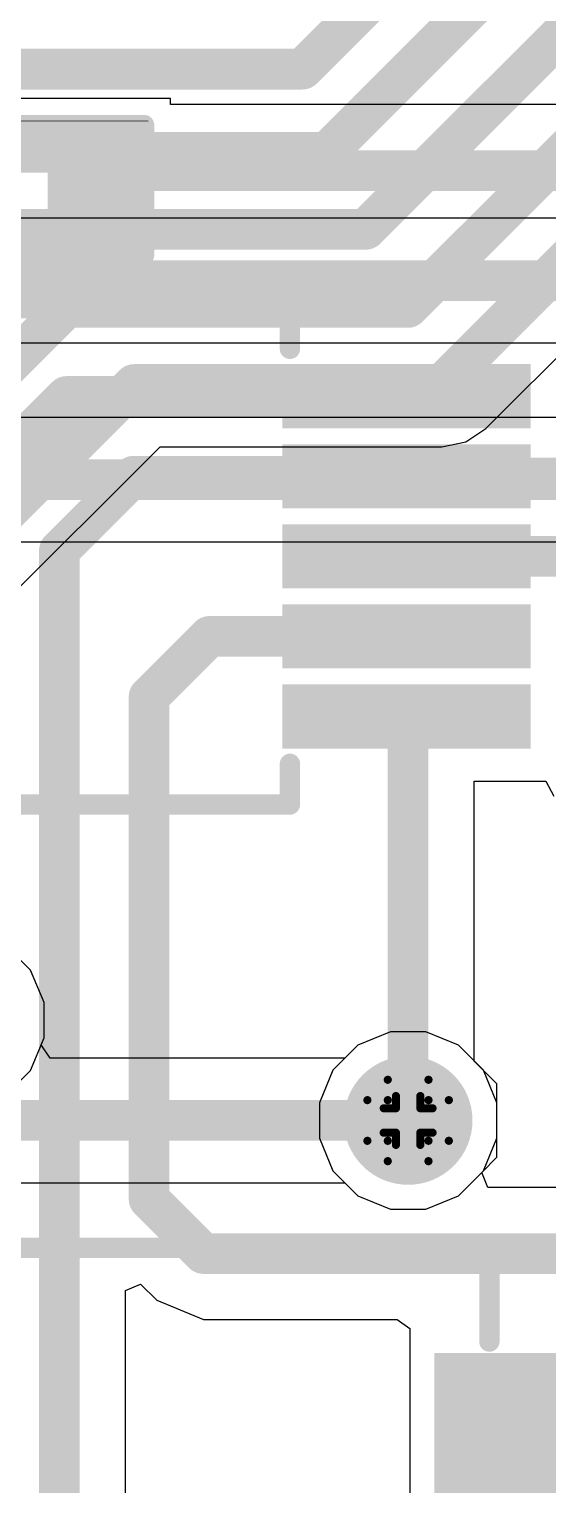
# Model space of a CAD drawing. Header units: inches. Extents: x -4 to 5258, y -4 to 5281.
# Drawn here: x 38.69 to 41.93, y 23.41 to 32.5 of the extents above; entities that cross this region are included whole.
import ezdxf

# ---------------------------------------------------------------- set-up
doc = ezdxf.new("R2010")
doc.units = ezdxf.units.IN
for name, color, linetype in [('Bottom Layer', 5, 'Continuous'), ('Bottom Solder', 6, 'Continuous'), ('Drill Drawing', 1, 'Continuous'), ('Layer 1', 16, 'Continuous'), ('Layer 2', 76, 'Continuous'), ('Top Layer', 1, 'Continuous'), ('Top Overlay', 2, 'Continuous'), ('Top Paste', 8, 'Continuous'), ('Top Solder', 216, 'Continuous'), ('Via Holes', 16, 'Continuous')]:
    doc.layers.add(name, color=color, linetype=linetype)

# ---------------------------------------------------------------- blocks, each defined once
blk = doc.blocks.new('VSSOP_10_3')
at = {"layer": 'Top Layer'}
for points in [[(-2.925, 1.15), (-1.475, 1.15), (-1.475, 0.85), (-2.925, 0.85)], [(1.475, 1.15), (2.925, 1.15), (2.925, 0.85), (1.475, 0.85)], [(-2.925, 0.65), (-1.475, 0.65), (-1.475, 0.35), (-2.925, 0.35)], [(1.475, 0.65), (2.925, 0.65), (2.925, 0.35), (1.475, 0.35)], [(-2.925, 0.15), (-1.475, 0.15), (-1.475, -0.15), (-2.925, -0.15)], [(1.475, 0.15), (2.925, 0.15), (2.925, -0.15), (1.475, -0.15)], [(-2.925, -0.35), (-1.475, -0.35), (-1.475, -0.65), (-2.925, -0.65)], [(1.475, -0.35), (2.925, -0.35), (2.925, -0.65), (1.475, -0.65)], [(-2.925, -0.85), (-1.475, -0.85), (-1.475, -1.15), (-2.925, -1.15)], [(1.475, -0.85), (2.925, -0.85), (2.925, -1.15), (1.475, -1.15)]]:
    blk.add_hatch(color=1, dxfattribs=at).paths.add_polyline_path(points)
at = {"layer": 'Top Paste'}
for points in [[(-2.925, 1.15), (-1.475, 1.15), (-1.475, 0.85), (-2.925, 0.85)], [(1.475, 1.15), (2.925, 1.15), (2.925, 0.85), (1.475, 0.85)], [(-2.925, 0.65), (-1.475, 0.65), (-1.475, 0.35), (-2.925, 0.35)], [(1.475, 0.65), (2.925, 0.65), (2.925, 0.35), (1.475, 0.35)], [(-2.925, 0.15), (-1.475, 0.15), (-1.475, -0.15), (-2.925, -0.15)], [(1.475, 0.15), (2.925, 0.15), (2.925, -0.15), (1.475, -0.15)], [(-2.925, -0.35), (-1.475, -0.35), (-1.475, -0.65), (-2.925, -0.65)], [(1.475, -0.35), (2.925, -0.35), (2.925, -0.65), (1.475, -0.65)], [(-2.925, -0.85), (-1.475, -0.85), (-1.475, -1.15), (-2.925, -1.15)], [(1.475, -0.85), (2.925, -0.85), (2.925, -1.15), (1.475, -1.15)]]:
    blk.add_hatch(color=8, dxfattribs=at).paths.add_polyline_path(points)
at = {"layer": 'Top Solder'}
for points in [[(-2.975, 1.2), (-1.425, 1.2), (-1.425, 0.8), (-2.975, 0.8)], [(1.425, 1.2), (2.975, 1.2), (2.975, 0.8), (1.425, 0.8)], [(-2.975, 0.7), (-1.425, 0.7), (-1.425, 0.3), (-2.975, 0.3)], [(1.425, 0.7), (2.975, 0.7), (2.975, 0.3), (1.425, 0.3)], [(-2.975, 0.2), (-1.425, 0.2), (-1.425, -0.2), (-2.975, -0.2)], [(1.425, 0.2), (2.975, 0.2), (2.975, -0.2), (1.425, -0.2)], [(-2.975, -0.3), (-1.425, -0.3), (-1.425, -0.7), (-2.975, -0.7)], [(1.425, -0.3), (2.975, -0.3), (2.975, -0.7), (1.425, -0.7)], [(-2.975, -0.8), (-1.425, -0.8), (-1.425, -1.2), (-2.975, -1.2)], [(1.425, -0.8), (2.975, -0.8), (2.975, -1.2), (1.425, -1.2)]]:
    blk.add_hatch(color=216, dxfattribs=at).paths.add_polyline_path(points)
at = {"layer": 'Top Overlay'}
for points in [[(-1.4732, 1.5494, 0.127, 0.127, 0), (-1.4732, 1.2954, 0.127, 0.127, 0)], [(-1.4732, 1.5494, 0.127, 0.127, 0), (1.4732, 1.5494, 0.127, 0.127, 0)], [(1.4732, 1.2954, 0.127, 0.127, 0), (1.4732, 1.5494, 0.127, 0.127, 0)], [(-3.175, 0.889, 0.127, 0.127, 0), (-3.175, 1.143, 0.127, 0.127, 0)], [(-3.175, 1.143, 0.127, 0.127, 0), (-3.048, 1.016, 0.127, 0.127, 0)], [(-3.175, 0.889, 0.127, 0.127, 0), (-3.048, 1.016, 0.127, 0.127, 0)], [(-1.4732, -1.5494, 0.127, 0.127, 0), (-1.4732, -1.2954, 0.127, 0.127, 0)], [(1.4732, -1.2954, 0.127, 0.127, 0), (1.4732, -1.5494, 0.127, 0.127, 0)], [(-1.4732, -1.5494, 0.127, 0.127, 0), (1.4732, -1.5494, 0.127, 0.127, 0)]]:
    blk.add_lwpolyline(points, format="xyseb", dxfattribs=at)
for points in [[(-1.505, 1.5494, 0.0635, 0.0635, 1), (-1.4414, 1.5494, 0.0635, 0.0635, 1)], [(-1.505, 1.5494, 0.0635, 0.0635, 1), (-1.4414, 1.5494, 0.0635, 0.0635, 1)], [(1.4414, 1.5494, 0.0635, 0.0635, 1), (1.505, 1.5494, 0.0635, 0.0635, 1)], [(1.4414, 1.5494, 0.0635, 0.0635, 1), (1.505, 1.5494, 0.0635, 0.0635, 1)], [(-1.5049, 1.2954, 0.0635, 0.0635, 1), (-1.4414, 1.2954, 0.0635, 0.0635, 1)], [(1.4414, 1.2954, 0.0635, 0.0635, 1), (1.5049, 1.2954, 0.0635, 0.0635, 1)], [(-3.2067, 1.143, 0.0635, 0.0635, 1), (-3.1433, 1.143, 0.0635, 0.0635, 1)], [(-3.2067, 1.143, 0.0635, 0.0635, 1), (-3.1433, 1.143, 0.0635, 0.0635, 1)], [(-3.0798, 1.016, 0.0635, 0.0635, 1), (-3.0162, 1.016, 0.0635, 0.0635, 1)], [(-3.0798, 1.016, 0.0635, 0.0635, 1), (-3.0162, 1.016, 0.0635, 0.0635, 1)], [(-3.2067, 0.889, 0.0635, 0.0635, 1), (-3.1433, 0.889, 0.0635, 0.0635, 1)], [(-3.2067, 0.889, 0.0635, 0.0635, 1), (-3.1433, 0.889, 0.0635, 0.0635, 1)], [(-1.5049, -1.2954, 0.0635, 0.0635, 1), (-1.4414, -1.2954, 0.0635, 0.0635, 1)], [(1.4414, -1.2954, 0.0635, 0.0635, 1), (1.5049, -1.2954, 0.0635, 0.0635, 1)], [(-1.505, -1.5494, 0.0635, 0.0635, 1), (-1.4414, -1.5494, 0.0635, 0.0635, 1)], [(-1.505, -1.5494, 0.0635, 0.0635, 1), (-1.4414, -1.5494, 0.0635, 0.0635, 1)], [(1.4414, -1.5494, 0.0635, 0.0635, 1), (1.505, -1.5494, 0.0635, 0.0635, 1)], [(1.4414, -1.5494, 0.0635, 0.0635, 1), (1.505, -1.5494, 0.0635, 0.0635, 1)]]:
    blk.add_lwpolyline(points, format="xyseb", close=True, dxfattribs=at)
blk = doc.blocks.new('SSOP_28_208____28')
at = {"layer": 'Top Layer'}
for points in [[(2.475, 4.45), (4.325, 4.45), (4.325, 4), (2.475, 4)], [(2.475, 3.8), (4.325, 3.8), (4.325, 3.35), (2.475, 3.35)]]:
    blk.add_hatch(color=1, dxfattribs=at).paths.add_polyline_path(points)
at = {"layer": 'Top Paste'}
for points in [[(2.475, 4.45), (4.325, 4.45), (4.325, 4), (2.475, 4)], [(2.475, 3.8), (4.325, 3.8), (4.325, 3.35), (2.475, 3.35)]]:
    blk.add_hatch(color=8, dxfattribs=at).paths.add_polyline_path(points)
at = {"layer": 'Top Solder'}
for points in [[(2.3734, 4.5516), (4.4266, 4.5516), (4.4266, 3.8984), (2.3734, 3.8984)], [(2.3734, 3.9016), (4.4266, 3.9016), (4.4266, 3.2484), (2.3734, 3.2484)]]:
    blk.add_hatch(color=216, dxfattribs=at).paths.add_polyline_path(points)
at = {"layer": 'Top Overlay'}
for points in [[(-2.7178, 5.207, 0.127, 0.127, 0), (2.7178, 5.207, 0.127, 0.127, 0)], [(2.7178, 4.6228, 0.127, 0.127, 0), (2.7178, 5.207, 0.127, 0.127, 0)]]:
    blk.add_lwpolyline(points, format="xyseb", dxfattribs=at)
for points in [[(2.686, 5.207, 0.0635, 0.0635, 1), (2.7496, 5.207, 0.0635, 0.0635, 1)], [(2.686, 5.207, 0.0635, 0.0635, 1), (2.7496, 5.207, 0.0635, 0.0635, 1)], [(2.686, 4.6228, 0.0635, 0.0635, 1), (2.7496, 4.6228, 0.0635, 0.0635, 1)]]:
    blk.add_lwpolyline(points, format="xyseb", close=True, dxfattribs=at)
blk = doc.blocks.new('R___0402_39')
at = {"layer": 'Top Layer'}
for points in [[(-0.6985, -0.3175), (-0.6985, 0.3175), (-0.2413, 0.3175), (-0.2413, -0.3175)], [(0.2413, -0.3175), (0.2413, 0.3175), (0.6985, 0.3175), (0.6985, -0.3175)]]:
    blk.add_hatch(color=1, dxfattribs=at).paths.add_polyline_path(points)
at = {"layer": 'Top Paste'}
for points in [[(-0.6985, -0.3175), (-0.6985, 0.3175), (-0.2413, 0.3175), (-0.2413, -0.3175)], [(0.2413, -0.3175), (0.2413, 0.3175), (0.6985, 0.3175), (0.6985, -0.3175)]]:
    blk.add_hatch(color=8, dxfattribs=at).paths.add_polyline_path(points)
at = {"layer": 'Top Solder'}
for points in [[(-0.7535, -0.3725), (-0.7535, 0.3725), (-0.1863, 0.3725), (-0.1863, -0.3725)], [(0.1863, -0.3725), (0.1863, 0.3725), (0.7535, 0.3725), (0.7535, -0.3725)]]:
    blk.add_hatch(color=216, dxfattribs=at).paths.add_polyline_path(points)
at = {"layer": 'Top Overlay'}
for points in [[(-0.7874, 0.4064, 0.127, 0.127, 0), (-0.7874, -0.4064, 0.127, 0.127, 0)], [(0.7874, 0.4064, 0.127, 0.127, 0), (-0.7874, 0.4064, 0.127, 0.127, 0)], [(0.7874, 0.4064, 0.127, 0.127, 0), (0.7874, -0.4064, 0.127, 0.127, 0)], [(0.7874, -0.4064, 0.127, 0.127, 0), (-0.7874, -0.4064, 0.127, 0.127, 0)], [(0.8128, -0.4318, 0.00323, 0.00323, 0), (-0.8128, -0.4318, 0.00323, 0.00323, 0)]]:
    blk.add_lwpolyline(points, format="xyseb", dxfattribs=at)
for points in [[(-0.8191, 0.4064, 0.0635, 0.0635, 1), (-0.7556, 0.4064, 0.0635, 0.0635, 1)], [(-0.8191, 0.4064, 0.0635, 0.0635, 1), (-0.7556, 0.4064, 0.0635, 0.0635, 1)], [(0.7556, 0.4064, 0.0635, 0.0635, 1), (0.8191, 0.4064, 0.0635, 0.0635, 1)], [(0.7556, 0.4064, 0.0635, 0.0635, 1), (0.8191, 0.4064, 0.0635, 0.0635, 1)], [(-0.8191, -0.4064, 0.0635, 0.0635, 1), (-0.7556, -0.4064, 0.0635, 0.0635, 1)], [(-0.8191, -0.4064, 0.0635, 0.0635, 1), (-0.7556, -0.4064, 0.0635, 0.0635, 1)], [(0.7556, -0.4064, 0.0635, 0.0635, 1), (0.8191, -0.4064, 0.0635, 0.0635, 1)], [(0.7556, -0.4064, 0.0635, 0.0635, 1), (0.8191, -0.4064, 0.0635, 0.0635, 1)], [(-0.8136, -0.4318, 0.00161, 0.00161, 1), (-0.812, -0.4318, 0.00161, 0.00161, 1)], [(0.812, -0.4318, 0.00161, 0.00161, 1), (0.8136, -0.4318, 0.00161, 0.00161, 1)]]:
    blk.add_lwpolyline(points, format="xyseb", close=True, dxfattribs=at)

msp = doc.modelspace()

# ---------------------------------------------------------------- hatches: boundary and pattern name
at = {"layer": 'Bottom Layer'}
h = msp.add_hatch(color=5, dxfattribs=at)
edge = h.paths.add_edge_path()
edge.add_arc((41.0557, 25.6897), 0.3, 0, 360)
at = {"layer": 'Bottom Solder'}
h = msp.add_hatch(color=6, dxfattribs=at)
edge = h.paths.add_edge_path()
edge.add_arc((41.0557, 25.6897), 0.4016, 0, 360)
at = {"layer": 'Layer 1'}
h = msp.add_hatch(color=16, dxfattribs=at)
edge = h.paths.add_edge_path()
edge.add_arc((41.0557, 25.6897), 0.3, 0, 360)
at = {"layer": 'Layer 2'}
h = msp.add_hatch(color=76, dxfattribs=at)
edge = h.paths.add_edge_path()
edge.add_arc((41.0557, 25.6897), 0.3, 0, 360)
at = {"layer": 'Top Layer'}
h = msp.add_hatch(color=1, dxfattribs=at)
edge = h.paths.add_edge_path()
edge.add_arc((41.0557, 25.6897), 0.3, 0, 360)
at = {"layer": 'Top Solder'}
h = msp.add_hatch(color=216, dxfattribs=at)
edge = h.paths.add_edge_path()
edge.add_arc((41.0557, 25.6897), 0.4016, 0, 360)
at = {"layer": 'Via Holes'}
h = msp.add_hatch(color=7, dxfattribs=at)
edge = h.paths.add_edge_path()
edge.add_arc((41.0557, 25.6897), 0.15, 0, 360)

# ---------------------------------------------------------------- linework, layer by layer
at = {"layer": 'Bottom Layer'}
for p, q in [((42.3923, 31.322), (36.0808, 31.322)), ((35.9199, 30.545), (42.3923, 30.545)), ((42.3923, 30.0787), (34.9075, 30.0787)), ((34.7466, 29.3018), (42.3923, 29.3018)), ((38.6995, 26.6291), (38.5437, 26.785)), ((38.7839, 26.4255), (38.6995, 26.6291)), ((38.7839, 26.2051), (38.7839, 26.4255)), ((38.7663, 26.1626), (38.7839, 26.2051)), ((40.9455, 26.2437), (40.7419, 26.1593)), ((41.1659, 26.2437), (40.9455, 26.2437)), ((41.3695, 26.1593), (41.1659, 26.2437)), ((38.8227, 26.0781), (38.7663, 26.1626)), ((40.7419, 26.1593), (40.6607, 26.0781)), ((41.5254, 26.0035), (41.3695, 26.1593)), ((40.6607, 26.0781), (38.8227, 26.0781)), ((41.6097, 25.7999), (41.5254, 26.0035)), ((41.6097, 25.5795), (41.6097, 25.7999)), ((41.5254, 25.3759), (41.6097, 25.5795)), ((41.3695, 25.22), (41.5254, 25.3759)), ((34.4013, 25.3012), (40.6607, 25.3012)), ((40.6607, 25.3012), (40.7419, 25.22)), ((40.7419, 25.22), (40.9455, 25.1357)), ((41.1659, 25.1357), (41.3695, 25.22)), ((40.9455, 25.1357), (41.1659, 25.1357))]:
    msp.add_line(p, q, dxfattribs=at)
for points in [[(35.9199, 30.9335, 0.254, 0.254, 0), (42.7873, 30.9335, 0.254, 0.254, 0)], [(34.7466, 29.6902, 0.254, 0.254, 0), (42.7873, 29.6902, 0.254, 0.254, 0)], [(31.0591, 25.6897, 0.254, 0.254, 0), (41.0557, 25.6897, 0.254, 0.254, 0)]]:
    msp.add_lwpolyline(points, format="xyseb", dxfattribs=at)
msp.add_lwpolyline([(40.9922, 25.6897, 0.127, 0.127, 1), (41.1192, 25.6897, 0.127, 0.127, 1)], format="xyseb", close=True, dxfattribs=at)
at = {"layer": 'Drill Drawing'}
for points in [[(40.9287, 25.8167, 0.0508, 0.0508, 0), (40.9287, 25.9437, 0.0508, 0.0508, 0)], [(40.9287, 25.9437, 0.0508, 0.0508, 0), (41.1827, 25.9437, 0.0508, 0.0508, 0)], [(41.1827, 25.8167, 0.0508, 0.0508, 0), (41.1827, 25.9437, 0.0508, 0.0508, 0)], [(40.8017, 25.5627, 0.0508, 0.0508, 0), (40.8017, 25.8167, 0.0508, 0.0508, 0)], [(40.8017, 25.8167, 0.0508, 0.0508, 0), (40.9287, 25.8167, 0.0508, 0.0508, 0)], [(40.9795, 25.7659, 0.0508, 0.0508, 0), (40.9795, 25.8421, 0.0508, 0.0508, 0)], [(40.9795, 25.8421, 0.0508, 0.0508, 0), (41.1319, 25.8421, 0.0508, 0.0508, 0)], [(41.1319, 25.7659, 0.0508, 0.0508, 0), (41.1319, 25.8421, 0.0508, 0.0508, 0)], [(41.1827, 25.8167, 0.0508, 0.0508, 0), (41.3097, 25.8167, 0.0508, 0.0508, 0)], [(41.3097, 25.5627, 0.0508, 0.0508, 0), (41.3097, 25.8167, 0.0508, 0.0508, 0)], [(40.9033, 25.6135, 0.0508, 0.0508, 0), (40.9033, 25.7659, 0.0508, 0.0508, 0)], [(40.9033, 25.7659, 0.0508, 0.0508, 0), (40.9795, 25.7659, 0.0508, 0.0508, 0)], [(41.1319, 25.7659, 0.0508, 0.0508, 0), (41.2081, 25.7659, 0.0508, 0.0508, 0)], [(41.2081, 25.6135, 0.0508, 0.0508, 0), (41.2081, 25.7659, 0.0508, 0.0508, 0)], [(40.9033, 25.6135, 0.0508, 0.0508, 0), (40.9795, 25.6135, 0.0508, 0.0508, 0)], [(40.9795, 25.5373, 0.0508, 0.0508, 0), (40.9795, 25.6135, 0.0508, 0.0508, 0)], [(41.1319, 25.6135, 0.0508, 0.0508, 0), (41.2081, 25.6135, 0.0508, 0.0508, 0)], [(41.1319, 25.5373, 0.0508, 0.0508, 0), (41.1319, 25.6135, 0.0508, 0.0508, 0)], [(40.8017, 25.5627, 0.0508, 0.0508, 0), (40.9287, 25.5627, 0.0508, 0.0508, 0)], [(40.9287, 25.4357, 0.0508, 0.0508, 0), (40.9287, 25.5627, 0.0508, 0.0508, 0)], [(40.9795, 25.5373, 0.0508, 0.0508, 0), (41.1319, 25.5373, 0.0508, 0.0508, 0)], [(41.1827, 25.5627, 0.0508, 0.0508, 0), (41.3097, 25.5627, 0.0508, 0.0508, 0)], [(41.1827, 25.4357, 0.0508, 0.0508, 0), (41.1827, 25.5627, 0.0508, 0.0508, 0)], [(40.9287, 25.4357, 0.0508, 0.0508, 0), (41.1827, 25.4357, 0.0508, 0.0508, 0)]]:
    msp.add_lwpolyline(points, format="xyseb", dxfattribs=at)
for points in [[(40.916, 25.9437, 0.0254, 0.0254, 1), (40.9414, 25.9437, 0.0254, 0.0254, 1)], [(40.916, 25.9437, 0.0254, 0.0254, 1), (40.9414, 25.9437, 0.0254, 0.0254, 1)], [(41.17, 25.9437, 0.0254, 0.0254, 1), (41.1954, 25.9437, 0.0254, 0.0254, 1)], [(41.17, 25.9437, 0.0254, 0.0254, 1), (41.1954, 25.9437, 0.0254, 0.0254, 1)], [(40.789, 25.8167, 0.0254, 0.0254, 1), (40.8144, 25.8167, 0.0254, 0.0254, 1)], [(40.789, 25.8167, 0.0254, 0.0254, 1), (40.8144, 25.8167, 0.0254, 0.0254, 1)], [(40.916, 25.8167, 0.0254, 0.0254, 1), (40.9414, 25.8167, 0.0254, 0.0254, 1)], [(40.916, 25.8167, 0.0254, 0.0254, 1), (40.9414, 25.8167, 0.0254, 0.0254, 1)], [(40.9668, 25.8421, 0.0254, 0.0254, 1), (40.9922, 25.8421, 0.0254, 0.0254, 1)], [(40.9668, 25.8421, 0.0254, 0.0254, 1), (40.9922, 25.8421, 0.0254, 0.0254, 1)], [(41.1192, 25.8421, 0.0254, 0.0254, 1), (41.1446, 25.8421, 0.0254, 0.0254, 1)], [(41.1192, 25.8421, 0.0254, 0.0254, 1), (41.1446, 25.8421, 0.0254, 0.0254, 1)], [(41.17, 25.8167, 0.0254, 0.0254, 1), (41.1954, 25.8167, 0.0254, 0.0254, 1)], [(41.17, 25.8167, 0.0254, 0.0254, 1), (41.1954, 25.8167, 0.0254, 0.0254, 1)], [(41.297, 25.8167, 0.0254, 0.0254, 1), (41.3224, 25.8167, 0.0254, 0.0254, 1)], [(41.297, 25.8167, 0.0254, 0.0254, 1), (41.3224, 25.8167, 0.0254, 0.0254, 1)], [(40.8906, 25.7659, 0.0254, 0.0254, 1), (40.916, 25.7659, 0.0254, 0.0254, 1)], [(40.8906, 25.7659, 0.0254, 0.0254, 1), (40.916, 25.7659, 0.0254, 0.0254, 1)], [(40.9668, 25.7659, 0.0254, 0.0254, 1), (40.9922, 25.7659, 0.0254, 0.0254, 1)], [(40.9668, 25.7659, 0.0254, 0.0254, 1), (40.9922, 25.7659, 0.0254, 0.0254, 1)], [(41.1192, 25.7659, 0.0254, 0.0254, 1), (41.1446, 25.7659, 0.0254, 0.0254, 1)], [(41.1192, 25.7659, 0.0254, 0.0254, 1), (41.1446, 25.7659, 0.0254, 0.0254, 1)], [(41.1954, 25.7659, 0.0254, 0.0254, 1), (41.2208, 25.7659, 0.0254, 0.0254, 1)], [(41.1954, 25.7659, 0.0254, 0.0254, 1), (41.2208, 25.7659, 0.0254, 0.0254, 1)], [(40.8906, 25.6135, 0.0254, 0.0254, 1), (40.916, 25.6135, 0.0254, 0.0254, 1)], [(40.8906, 25.6135, 0.0254, 0.0254, 1), (40.916, 25.6135, 0.0254, 0.0254, 1)], [(40.9668, 25.6135, 0.0254, 0.0254, 1), (40.9922, 25.6135, 0.0254, 0.0254, 1)], [(40.9668, 25.6135, 0.0254, 0.0254, 1), (40.9922, 25.6135, 0.0254, 0.0254, 1)], [(41.1192, 25.6135, 0.0254, 0.0254, 1), (41.1446, 25.6135, 0.0254, 0.0254, 1)], [(41.1192, 25.6135, 0.0254, 0.0254, 1), (41.1446, 25.6135, 0.0254, 0.0254, 1)], [(41.1954, 25.6135, 0.0254, 0.0254, 1), (41.2208, 25.6135, 0.0254, 0.0254, 1)], [(41.1954, 25.6135, 0.0254, 0.0254, 1), (41.2208, 25.6135, 0.0254, 0.0254, 1)], [(40.789, 25.5627, 0.0254, 0.0254, 1), (40.8144, 25.5627, 0.0254, 0.0254, 1)], [(40.789, 25.5627, 0.0254, 0.0254, 1), (40.8144, 25.5627, 0.0254, 0.0254, 1)], [(40.916, 25.5627, 0.0254, 0.0254, 1), (40.9414, 25.5627, 0.0254, 0.0254, 1)], [(40.916, 25.5627, 0.0254, 0.0254, 1), (40.9414, 25.5627, 0.0254, 0.0254, 1)], [(40.9668, 25.5373, 0.0254, 0.0254, 1), (40.9922, 25.5373, 0.0254, 0.0254, 1)], [(40.9668, 25.5373, 0.0254, 0.0254, 1), (40.9922, 25.5373, 0.0254, 0.0254, 1)], [(41.1192, 25.5373, 0.0254, 0.0254, 1), (41.1446, 25.5373, 0.0254, 0.0254, 1)], [(41.1192, 25.5373, 0.0254, 0.0254, 1), (41.1446, 25.5373, 0.0254, 0.0254, 1)], [(41.17, 25.5627, 0.0254, 0.0254, 1), (41.1954, 25.5627, 0.0254, 0.0254, 1)], [(41.17, 25.5627, 0.0254, 0.0254, 1), (41.1954, 25.5627, 0.0254, 0.0254, 1)], [(41.297, 25.5627, 0.0254, 0.0254, 1), (41.3224, 25.5627, 0.0254, 0.0254, 1)], [(41.297, 25.5627, 0.0254, 0.0254, 1), (41.3224, 25.5627, 0.0254, 0.0254, 1)], [(40.916, 25.4357, 0.0254, 0.0254, 1), (40.9414, 25.4357, 0.0254, 0.0254, 1)], [(40.916, 25.4357, 0.0254, 0.0254, 1), (40.9414, 25.4357, 0.0254, 0.0254, 1)], [(41.17, 25.4357, 0.0254, 0.0254, 1), (41.1954, 25.4357, 0.0254, 0.0254, 1)], [(41.17, 25.4357, 0.0254, 0.0254, 1), (41.1954, 25.4357, 0.0254, 0.0254, 1)]]:
    msp.add_lwpolyline(points, format="xyseb", close=True, dxfattribs=at)
at = {"layer": 'Layer 1'}
for p, q in [((38.6995, 26.6291), (38.5437, 26.785)), ((38.7839, 26.4255), (38.6995, 26.6291)), ((38.7839, 26.2051), (38.7839, 26.4255)), ((38.6995, 26.0015), (38.7839, 26.2051)), ((40.9455, 26.2437), (40.7419, 26.1593)), ((41.1659, 26.2437), (40.9455, 26.2437)), ((41.3695, 26.1593), (41.1659, 26.2437)), ((40.7419, 26.1593), (40.586, 26.0035)), ((41.5254, 26.0035), (41.3695, 26.1593)), ((38.5437, 25.8456), (38.6995, 26.0015)), ((40.586, 26.0035), (40.5017, 25.7999)), ((41.6097, 25.7999), (41.5254, 26.0035)), ((40.5017, 25.7999), (40.5017, 25.5795)), ((41.6097, 25.5795), (41.6097, 25.7999)), ((40.5017, 25.5795), (40.586, 25.3759)), ((41.5254, 25.3759), (41.6097, 25.5795)), ((40.586, 25.3759), (40.7419, 25.22)), ((41.3695, 25.22), (41.5254, 25.3759)), ((40.7419, 25.22), (40.9455, 25.1357)), ((41.1659, 25.1357), (41.3695, 25.22)), ((40.9455, 25.1357), (41.1659, 25.1357))]:
    msp.add_line(p, q, dxfattribs=at)
at = {"layer": 'Layer 2'}
for p, q in [((41.5411, 30.0097), (42.2042, 30.6729)), ((41.4151, 29.9255), (41.5411, 30.0097)), ((41.2664, 29.8959), (41.4151, 29.9255)), ((37.2865, 27.6751), (39.5073, 29.8959)), ((39.5073, 29.8959), (41.2664, 29.8959)), ((38.6995, 26.6291), (38.5437, 26.785)), ((38.7839, 26.4255), (38.6995, 26.6291)), ((38.7839, 26.2051), (38.7839, 26.4255)), ((38.6995, 26.0015), (38.7839, 26.2051)), ((40.9455, 26.2437), (40.7419, 26.1593)), ((41.1659, 26.2437), (40.9455, 26.2437)), ((41.3695, 26.1593), (41.1659, 26.2437)), ((40.7419, 26.1593), (40.586, 26.0035)), ((41.5254, 26.0035), (41.3695, 26.1593)), ((38.5437, 25.8456), (38.6995, 26.0015)), ((40.586, 26.0035), (40.5017, 25.7999)), ((41.6097, 25.7999), (41.5254, 26.0035)), ((40.5017, 25.7999), (40.5017, 25.5795)), ((41.6097, 25.5795), (41.6097, 25.7999)), ((40.5017, 25.5795), (40.586, 25.3759)), ((41.5254, 25.3759), (41.6097, 25.5795)), ((40.586, 25.3759), (40.7419, 25.22)), ((41.3695, 25.22), (41.5254, 25.3759)), ((40.7419, 25.22), (40.9455, 25.1357)), ((41.1659, 25.1357), (41.3695, 25.22)), ((40.9455, 25.1357), (41.1659, 25.1357))]:
    msp.add_line(p, q, dxfattribs=at)
for points in [[(40.3961, 32.2529, 0.254, 0.254, 0), (48.039, 39.8958, 0.254, 0.254, 0)], [(40.5486, 31.7334, 0.254, 0.254, 0), (48.2195, 39.4044, 0.254, 0.254, 0)], [(40.7911, 31.2531, 0.254, 0.254, 0), (48.4549, 38.9169, 0.254, 0.254, 0)], [(41.0546, 30.7653, 0.254, 0.254, 0), (48.5935, 38.3043, 0.254, 0.254, 0)], [(41.2664, 30.2844, 0.254, 0.254, 0), (48.6722, 37.6902, 0.254, 0.254, 0)], [(38.1241, 32.2529, 0.254, 0.254, 0), (40.3961, 32.2529, 0.254, 0.254, 0)], [(38.3323, 31.7334, 0.254, 0.254, 0), (40.5486, 31.7334, 0.254, 0.254, 0)], [(38.5546, 31.2531, 0.254, 0.254, 0), (40.7911, 31.2531, 0.254, 0.254, 0)], [(36.292, 28.1333, 0.254, 0.254, 0), (38.924, 30.7653, 0.254, 0.254, 0)], [(38.924, 30.7653, 0.254, 0.254, 0), (41.0546, 30.7653, 0.254, 0.254, 0)], [(33.9242, 24.8621, 0.254, 0.254, 0), (39.3464, 30.2844, 0.254, 0.254, 0)], [(39.3464, 30.2844, 0.254, 0.254, 0), (41.2664, 30.2844, 0.254, 0.254, 0)]]:
    msp.add_lwpolyline(points, format="xyseb", dxfattribs=at)
for points in [[(40.3326, 32.2529, 0.127, 0.127, 1), (40.4596, 32.2529, 0.127, 0.127, 1)], [(40.3326, 32.2529, 0.127, 0.127, 1), (40.4596, 32.2529, 0.127, 0.127, 1)], [(40.4851, 31.7334, 0.127, 0.127, 1), (40.6121, 31.7334, 0.127, 0.127, 1)], [(40.4851, 31.7334, 0.127, 0.127, 1), (40.6121, 31.7334, 0.127, 0.127, 1)], [(40.7276, 31.2531, 0.127, 0.127, 1), (40.8546, 31.2531, 0.127, 0.127, 1)], [(40.7276, 31.2531, 0.127, 0.127, 1), (40.8546, 31.2531, 0.127, 0.127, 1)], [(38.8605, 30.7653, 0.127, 0.127, 1), (38.9875, 30.7653, 0.127, 0.127, 1)], [(38.8605, 30.7653, 0.127, 0.127, 1), (38.9875, 30.7653, 0.127, 0.127, 1)], [(40.9911, 30.7653, 0.127, 0.127, 1), (41.1181, 30.7653, 0.127, 0.127, 1)], [(40.9911, 30.7653, 0.127, 0.127, 1), (41.1181, 30.7653, 0.127, 0.127, 1)], [(39.2829, 30.2844, 0.127, 0.127, 1), (39.4099, 30.2844, 0.127, 0.127, 1)], [(39.2829, 30.2844, 0.127, 0.127, 1), (39.4099, 30.2844, 0.127, 0.127, 1)], [(41.2029, 30.2844, 0.127, 0.127, 1), (41.3299, 30.2844, 0.127, 0.127, 1)], [(41.2029, 30.2844, 0.127, 0.127, 1), (41.3299, 30.2844, 0.127, 0.127, 1)]]:
    msp.add_lwpolyline(points, format="xyseb", close=True, dxfattribs=at)
at = {"layer": 'Top Layer'}
for p, q in [((39.5728, 32.0692), (37.6678, 32.0692)), ((39.5728, 32.0317), (39.5728, 32.0692)), ((43.4024, 32.0317), (39.5728, 32.0317)), ((41.4681, 26.0608), (41.4681, 27.8077)), ((41.4681, 27.8077), (41.9147, 27.8077)), ((41.9147, 27.8077), (41.9646, 27.7139)), ((41.6097, 25.9192), (41.4681, 26.0608)), ((41.6097, 25.4602), (41.6097, 25.9192)), ((41.5148, 25.3653), (41.6097, 25.4602)), ((41.5537, 25.2714), (41.5148, 25.3653)), ((44.3997, 25.2714), (41.5537, 25.2714)), ((39.2921, 24.6293), (39.386, 24.6682)), ((39.2921, 16.7377), (39.2921, 24.6293)), ((39.386, 24.6682), (39.4867, 24.5674)), ((39.4867, 24.5674), (39.7783, 24.4467)), ((39.7783, 24.4467), (40.9876, 24.4467)), ((40.9876, 24.4467), (41.066, 24.3907)), ((41.066, 24.3907), (41.066, 23.4327)), ((41.066, 23.4327), (41.066, 22.7827))]:
    msp.add_line(p, q, dxfattribs=at)
for points in [[(39.0902, 31.5177, 0.254, 0.254, 0), (39.1918, 31.6193, 0.254, 0.254, 0)], [(39.1918, 31.6193, 0.254, 0.254, 0), (43.4024, 31.6193, 0.254, 0.254, 0)], [(39.0902, 31.4977, 0.254, 0.254, 0), (39.0902, 31.5177, 0.254, 0.254, 0)], [(38.2299, 29.5149, 0.254, 0.254, 0), (38.9245, 30.2096, 0.254, 0.254, 0)], [(38.9245, 30.2096, 0.254, 0.254, 0), (41.0429, 30.2096, 0.254, 0.254, 0)], [(41.0429, 30.2096, 0.254, 0.254, 0), (41.045, 30.2117, 0.254, 0.254, 0)], [(38.8797, 29.2488, 0.254, 0.254, 0), (39.3426, 29.7117, 0.254, 0.254, 0)], [(39.3426, 29.7117, 0.254, 0.254, 0), (41.045, 29.7117, 0.254, 0.254, 0)], [(41.045, 29.7117, 0.254, 0.254, 0), (41.0557, 29.7009, 0.254, 0.254, 0)], [(41.0557, 29.7009, 0.254, 0.254, 0), (42.7873, 29.7009, 0.254, 0.254, 0)], [(38.8797, 16.7377, 0.254, 0.254, 0), (38.8797, 29.2488, 0.254, 0.254, 0)], [(41.045, 29.2117, 0.254, 0.254, 0), (42.0677, 29.2117, 0.254, 0.254, 0)], [(39.4394, 28.3355, 0.254, 0.254, 0), (39.8156, 28.7117, 0.254, 0.254, 0)], [(39.8156, 28.7117, 0.254, 0.254, 0), (41.045, 28.7117, 0.254, 0.254, 0)], [(39.4394, 25.198, 0.254, 0.254, 0), (39.4394, 28.3355, 0.254, 0.254, 0)], [(41.045, 28.2117, 0.254, 0.254, 0), (41.0557, 28.2009, 0.254, 0.254, 0)], [(41.0557, 25.6897, 0.254, 0.254, 0), (41.0557, 28.2009, 0.254, 0.254, 0)], [(39.4394, 25.198, 0.254, 0.254, 0), (39.7783, 24.859, 0.254, 0.254, 0)], [(39.7783, 24.859, 0.254, 0.254, 0), (44.7708, 24.859, 0.254, 0.254, 0)]]:
    msp.add_lwpolyline(points, format="xyseb", dxfattribs=at)
for points in [[(39.1283, 31.6193, 0.127, 0.127, 1), (39.2553, 31.6193, 0.127, 0.127, 1)], [(39.1283, 31.6193, 0.127, 0.127, 1), (39.2553, 31.6193, 0.127, 0.127, 1)], [(39.0267, 31.5177, 0.127, 0.127, 1), (39.1537, 31.5177, 0.127, 0.127, 1)], [(39.0267, 31.5177, 0.127, 0.127, 1), (39.1537, 31.5177, 0.127, 0.127, 1)], [(39.0267, 31.4977, 0.127, 0.127, 1), (39.1537, 31.4977, 0.127, 0.127, 1)], [(38.861, 30.2096, 0.127, 0.127, 1), (38.988, 30.2096, 0.127, 0.127, 1)], [(38.861, 30.2096, 0.127, 0.127, 1), (38.988, 30.2096, 0.127, 0.127, 1)], [(40.9794, 30.2096, 0.127, 0.127, 1), (41.1064, 30.2096, 0.127, 0.127, 1)], [(40.9794, 30.2096, 0.127, 0.127, 1), (41.1064, 30.2096, 0.127, 0.127, 1)], [(40.9815, 30.2117, 0.127, 0.127, 1), (41.1085, 30.2117, 0.127, 0.127, 1)], [(39.2791, 29.7117, 0.127, 0.127, 1), (39.4061, 29.7117, 0.127, 0.127, 1)], [(39.2791, 29.7117, 0.127, 0.127, 1), (39.4061, 29.7117, 0.127, 0.127, 1)], [(40.9815, 29.7117, 0.127, 0.127, 1), (41.1085, 29.7117, 0.127, 0.127, 1)], [(40.9815, 29.7117, 0.127, 0.127, 1), (41.1085, 29.7117, 0.127, 0.127, 1)], [(40.9922, 29.7009, 0.127, 0.127, 1), (41.1192, 29.7009, 0.127, 0.127, 1)], [(40.9922, 29.7009, 0.127, 0.127, 1), (41.1192, 29.7009, 0.127, 0.127, 1)], [(38.8162, 29.2488, 0.127, 0.127, 1), (38.9432, 29.2488, 0.127, 0.127, 1)], [(38.8162, 29.2488, 0.127, 0.127, 1), (38.9432, 29.2488, 0.127, 0.127, 1)], [(40.9815, 29.2117, 0.127, 0.127, 1), (41.1085, 29.2117, 0.127, 0.127, 1)], [(39.7521, 28.7117, 0.127, 0.127, 1), (39.8791, 28.7117, 0.127, 0.127, 1)], [(39.7521, 28.7117, 0.127, 0.127, 1), (39.8791, 28.7117, 0.127, 0.127, 1)], [(40.9815, 28.7117, 0.127, 0.127, 1), (41.1085, 28.7117, 0.127, 0.127, 1)], [(39.3759, 28.3355, 0.127, 0.127, 1), (39.5029, 28.3355, 0.127, 0.127, 1)], [(39.3759, 28.3355, 0.127, 0.127, 1), (39.5029, 28.3355, 0.127, 0.127, 1)], [(40.9815, 28.2117, 0.127, 0.127, 1), (41.1085, 28.2117, 0.127, 0.127, 1)], [(40.9922, 28.2009, 0.127, 0.127, 1), (41.1192, 28.2009, 0.127, 0.127, 1)], [(40.9922, 28.2009, 0.127, 0.127, 1), (41.1192, 28.2009, 0.127, 0.127, 1)], [(40.9922, 25.6897, 0.127, 0.127, 1), (41.1192, 25.6897, 0.127, 0.127, 1)], [(39.3759, 25.198, 0.127, 0.127, 1), (39.5029, 25.198, 0.127, 0.127, 1)], [(39.3759, 25.198, 0.127, 0.127, 1), (39.5029, 25.198, 0.127, 0.127, 1)], [(39.7148, 24.859, 0.127, 0.127, 1), (39.8418, 24.859, 0.127, 0.127, 1)], [(39.7148, 24.859, 0.127, 0.127, 1), (39.8418, 24.859, 0.127, 0.127, 1)]]:
    msp.add_lwpolyline(points, format="xyseb", close=True, dxfattribs=at)

# ---------------------------------------------------------------- block references
at = {"rotation": 180}
msp.add_blockref('R___0402_39', (38.6203, 31.4977), dxfattribs=at)
for name, p in [('VSSOP_10_3', (38.845, 29.2117)), ('SSOP_28_208____28', (38.845, 19.6867))]:
    msp.add_blockref(name, p)

doc.saveas('drawing.dxf')
